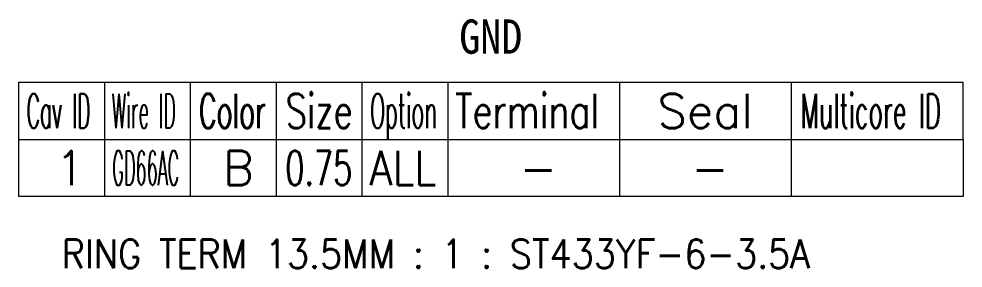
# Model space of a CAD drawing. Header units: inches. Extents: x 47316 to 59086, y 3141 to 11743.
# Drawn here: x 52059.9 to 52142.4, y 6312.8 to 6334.6 of the extents above; entities that cross this region are included whole.
import ezdxf

# ---------------------------------------------------------------- set-up
doc = ezdxf.new("R2010")
doc.units = ezdxf.units.IN
doc.header["$MEASUREMENT"] = 0
doc.styles.get("Standard").update_dxf_attribs({"font": ''})
doc.styles.get('Standard').set_extended_font_data('SimSun')

msp = doc.modelspace()

# ---------------------------------------------------------------- linework, layer by layer
at = {"color": 0, "linetype": 'Continuous', "lineweight": 15}
for p, q in [((52059.929, 6329.029), (52142.429, 6329.029)), ((52059.929, 6324.029), (52059.929, 6329.029)), ((52059.929, 6324.029), (52142.429, 6324.029))]:
    msp.add_line(p, q, dxfattribs=at)
at = {"color": 7, "linetype": 'Continuous', "lineweight": 15}
for p, q in [((52067.429, 6324.029), (52067.429, 6329.029)), ((52074.929, 6324.029), (52074.929, 6329.029)), ((52082.429, 6324.029), (52082.429, 6329.029)), ((52089.929, 6324.029), (52089.929, 6329.029)), ((52097.429, 6324.029), (52097.429, 6329.029)), ((52112.429, 6324.029), (52112.429, 6329.029)), ((52127.429, 6324.029), (52127.429, 6329.029)), ((52142.429, 6324.029), (52142.429, 6329.029))]:
    msp.add_line(p, q, dxfattribs=at)
at = {"color": 102, "linetype": 'Continuous', "lineweight": 15}
for p, q in [((52067.429, 6319.029), (52067.429, 6324.029)), ((52074.929, 6319.029), (52074.929, 6324.029)), ((52082.429, 6319.029), (52082.429, 6324.029)), ((52089.929, 6319.029), (52089.929, 6324.029)), ((52097.429, 6319.029), (52097.429, 6324.029)), ((52112.429, 6319.029), (52112.429, 6324.029)), ((52127.429, 6319.029), (52127.429, 6324.029))]:
    msp.add_line(p, q, dxfattribs=at)
at = {"color": 0, "linetype": 'Continuous', "lineweight": 15}
msp.add_lwpolyline([(52059.929, 6319.029), (52059.929, 6324.029), (52142.429, 6324.029), (52142.429, 6319.029)], close=True, dxfattribs=at)

# ---------------------------------------------------------------- texts
at = {"color": 6, "linetype": 'Continuous', "lineweight": 20, "insert": (52098.404, 6334.529), "char_height": 3, "width": 5.82472, "attachment_point": 1}
msp.add_mtext('\\f黑体|b0|i0|c1|p0;\\W0.9000000000;\\T1.0000000000;\\o\\lGND', dxfattribs=at)
at = {"color": 7, "linetype": 'Continuous', "lineweight": 15, "char_height": 3, "attachment_point": 1}
for s, insert, width in [('\\Fromans.shx;\\W0.4292452830;\\T1.0000000000;\\o\\lCav ID', (52060.613, 6328.029), 6.5), ('\\Fromans.shx;\\W0.4026548673;\\T1.0000000000;\\o\\lWire ID', (52068.044, 6328.029), 6.5), ('\\Fromans.shx;\\W0.5687500000;\\T1.0000000000;\\o\\lColor', (52075.673, 6328.029), 6.5), ('\\Fromans.shx;\\W0.7222222222;\\T1.0000000000;\\o\\lSize', (52083.239, 6328.029), 6.5), ('\\Fromans.shx;\\W0.4595959596;\\T1.0000000000;\\o\\lOption', (52090.626, 6328.029), 6.5), ('\\Fromans.shx;\\W0.7480916031;\\T1.0000000000;\\o\\lTerminal', (52098.036, 6328.029), 14), ('\\Fromans.shx;\\W1.0000000000;\\T1.0000000000;\\o\\lSeal', (52115.715, 6328.029), 9.28571), ('\\Fromans.shx;\\W0.5185185185;\\T1.0000000000;\\o\\lMulticore ID', (52128.226, 6328.029), 14), ('\\Fromans.shx;\\W1.0000000000;\\T1.0000000000;\\o\\l1', (52063.108, 6323.029), 2.85714)]:
    msp.add_mtext(s, dxfattribs=dict(at, insert=insert, width=width))
at = {"color": 21, "linetype": 'Continuous', "lineweight": 15, "char_height": 3, "attachment_point": 1}
for s, insert, width in [('\\Fromans.shx;\\W0.3760330579;\\T1.0000000000;\\o\\lGD66AC', (52068.091, 6323.029), 6.5), ('\\Fromans.shx;\\W0.6500000000;\\T1.0000000000;\\o\\l0.75', (52083.208, 6323.029), 6.5), ('\\Fromans.shx;\\W1.0000000000;\\T1.0000000000;\\o\\l-', (52103.644, 6323.029), 3.71429)]:
    msp.add_mtext(s, dxfattribs=dict(at, insert=insert, width=width))
at = {"color": 140, "linetype": 'Continuous', "lineweight": 15, "char_height": 3, "attachment_point": 1}
for s, insert, width in [('\\Fromans.shx;\\W1.0000000000;\\T1.0000000000;\\o\\lB', (52077.751, 6323.029), 3), ('\\Fromans.shx;\\W0.8750000000;\\T1.0000000000;\\o\\lALL', (52090.554, 6323.029), 6.5), ('\\Fromans.shx;\\W1.0000000000;\\T1.0000000000;\\o\\l-', (52118.644, 6323.029), 3.71429)]:
    msp.add_mtext(s, dxfattribs=dict(at, insert=insert, width=width))
at = {"color": 42, "linetype": 'Continuous', "lineweight": 15, "insert": (52063.679, 6315.279), "char_height": 2.5, "width": 75.85714, "attachment_point": 1}
msp.add_mtext('\\Fromans.shx;\\W0.9000000000;\\T1.0000000000;\\o\\lRING TERM 13.5MM : 1 : ST433YF-6-3.5A', dxfattribs=at)

doc.saveas('drawing.dxf')
